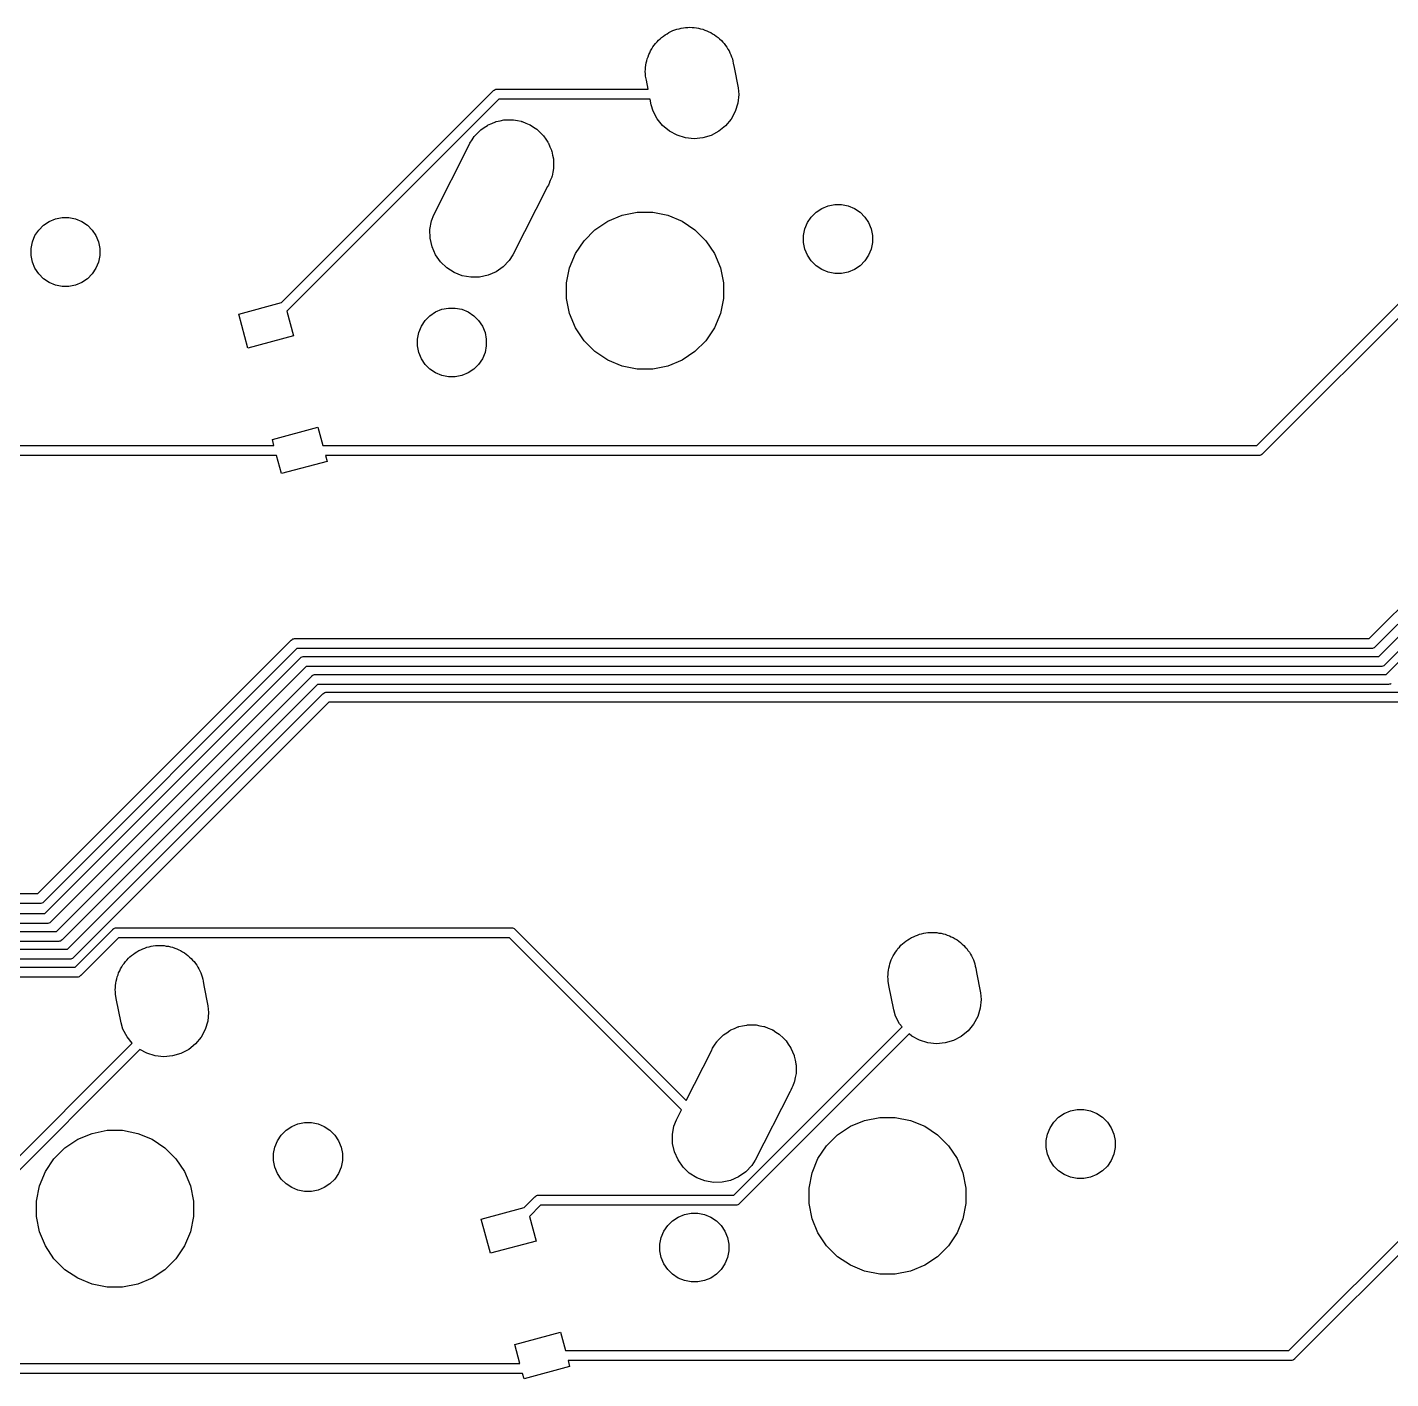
# Model space of a CAD drawing. Extents: x -662 to -203, y -195 to -58.
# Drawn here: x -333.29 to -298.64, y -94.93 to -60.59 of the extents above; entities that cross this region are included whole.
import ezdxf

# ---------------------------------------------------------------- set-up
doc = ezdxf.new("R2010")
doc.units = 0
doc.layers.add('BLACK', color=7, linetype='CONTINUOUS')

msp = doc.modelspace()

# ---------------------------------------------------------------- linework, layer by layer
at = {"layer": 'BLACK', "linetype": 'CONTINUOUS'}
for p, q in [((-316.784, -60.6357), (-316.728, -60.6245)), ((-316.728, -60.6245), (-316.673, -60.6081)), ((-316.673, -60.6081), (-316.62, -60.603)), ((-316.62, -60.603), (-316.567, -60.5925)), ((-316.567, -60.5925), (-316.51, -60.5925)), ((-316.51, -60.5925), (-316.452, -60.5871)), ((-316.452, -60.5871), (-316.399, -60.5925)), ((-316.399, -60.5925), (-316.345, -60.5925)), ((-316.345, -60.5925), (-316.289, -60.6037)), ((-316.289, -60.6037), (-316.232, -60.6096)), ((-316.232, -60.6096), (-316.181, -60.6253)), ((-316.181, -60.6253), (-316.128, -60.6357)), ((-317.33, -61.0004), (-317.289, -60.9597)), ((-317.289, -60.9597), (-317.253, -60.9155)), ((-317.253, -60.9155), (-317.211, -60.8816)), ((-317.211, -60.8816), (-317.173, -60.8437)), ((-317.173, -60.8437), (-317.126, -60.8117)), ((-317.126, -60.8117), (-317.081, -60.7755)), ((-317.081, -60.7755), (-317.034, -60.7503)), ((-317.034, -60.7503), (-316.989, -60.7206)), ((-316.989, -60.7206), (-316.936, -60.6986)), ((-316.936, -60.6986), (-316.885, -60.6717)), ((-316.885, -60.6717), (-316.834, -60.6563)), ((-316.834, -60.6563), (-316.784, -60.6357)), ((-316.128, -60.6357), (-316.075, -60.6577)), ((-316.075, -60.6577), (-316.02, -60.6746)), ((-316.02, -60.6746), (-315.973, -60.7)), ((-315.973, -60.7), (-315.923, -60.7206)), ((-315.923, -60.7206), (-315.876, -60.7525)), ((-315.876, -60.7525), (-315.825, -60.7797)), ((-315.825, -60.7797), (-315.784, -60.8139)), ((-315.784, -60.8139), (-315.739, -60.8437)), ((-315.739, -60.8437), (-315.698, -60.8843)), ((-315.698, -60.8843), (-315.654, -60.9209)), ((-315.654, -60.9209), (-315.62, -60.9625)), ((-315.62, -60.9625), (-315.582, -61.0004)), ((-317.516, -61.3363), (-317.499, -61.2814)), ((-317.499, -61.2814), (-317.474, -61.2342)), ((-317.474, -61.2342), (-317.453, -61.1846)), ((-317.453, -61.1846), (-317.421, -61.1369)), ((-317.421, -61.1369), (-317.394, -61.0863)), ((-317.394, -61.0863), (-317.36, -61.0449)), ((-317.36, -61.0449), (-317.33, -61.0004)), ((-315.582, -61.0004), (-315.55, -61.0482)), ((-315.55, -61.0482), (-315.514, -61.0927)), ((-315.514, -61.0927), (-315.489, -61.14)), ((-315.489, -61.14), (-315.459, -61.1846)), ((-315.459, -61.1846), (-315.437, -61.2377)), ((-315.437, -61.2377), (-315.41, -61.2885)), ((-315.41, -61.2885), (-315.395, -61.3398)), ((-317.587, -61.7137), (-317.581, -61.6603)), ((-317.581, -61.6067), (-317.57, -61.5503)), ((-317.581, -61.6603), (-317.581, -61.6067)), ((-317.57, -61.5503), (-317.564, -61.4932)), ((-317.564, -61.4932), (-317.548, -61.442)), ((-317.548, -61.442), (-317.538, -61.3894)), ((-317.538, -61.3894), (-317.516, -61.3363)), ((-315.395, -61.3398), (-315.374, -61.3894)), ((-315.374, -61.3894), (-315.363, -61.4457)), ((-315.363, -61.4457), (-315.363, -61.4476)), ((-315.363, -61.4476), (-315.353, -61.4996)), ((-315.353, -61.4996), (-315.331, -61.6067)), ((-315.331, -61.6067), (-315.331, -61.6087)), ((-315.331, -61.6087), (-315.23, -62.1266)), ((-317.581, -61.7709), (-317.587, -61.7137)), ((-317.581, -61.8283), (-317.581, -61.7709)), ((-317.56, -61.9353), (-317.581, -61.8283)), ((-317.516, -62.1611), (-317.56, -61.9353)), ((-326.831, -67.5826), (-321.451, -62.2027)), ((-321.451, -62.2027), (-321.447, -62.1979)), ((-321.447, -62.1979), (-321.428, -62.182)), ((-321.428, -62.182), (-321.406, -62.1702)), ((-321.406, -62.1702), (-321.382, -62.1629)), ((-321.382, -62.1629), (-321.357, -62.1605)), ((-321.357, -62.1605), (-321.351, -62.1611)), ((-321.351, -62.1611), (-317.516, -62.1611)), ((-315.214, -62.292), (-315.237, -62.5124)), ((-315.23, -62.1266), (-315.214, -62.292)), ((-321.305, -62.4151), (-326.695, -67.805)), ((-317.466, -62.4151), (-321.305, -62.4151)), ((-317.438, -62.5581), (-317.466, -62.4151)), ((-317.391, -62.7171), (-317.438, -62.5581)), ((-315.237, -62.5124), (-315.302, -62.7243)), ((-321.578, -63.0682), (-321.487, -63.0304)), ((-321.487, -63.0304), (-321.396, -62.9907)), ((-321.396, -62.9907), (-321.384, -62.988)), ((-321.384, -62.988), (-321.373, -62.9834)), ((-321.373, -62.9834), (-321.276, -62.9641)), ((-321.276, -62.9641), (-321.18, -62.9428)), ((-321.18, -62.9428), (-321.168, -62.9425)), ((-321.168, -62.9425), (-321.156, -62.9402)), ((-321.156, -62.9402), (-321.057, -62.9402)), ((-321.057, -62.9402), (-320.958, -62.9381)), ((-320.958, -62.9381), (-320.946, -62.9402)), ((-320.946, -62.9402), (-320.934, -62.9402)), ((-320.934, -62.9402), (-320.837, -62.9595)), ((-320.837, -62.9595), (-320.74, -62.9766)), ((-320.74, -62.9766), (-320.729, -62.981)), ((-320.729, -62.981), (-320.717, -62.9834)), ((-320.717, -62.9834), (-320.625, -63.0212)), ((-320.625, -63.0212), (-320.534, -63.057)), ((-320.534, -63.057), (-320.523, -63.0636)), ((-317.287, -62.9129), (-317.391, -62.7171)), ((-317.147, -63.0847), (-317.287, -62.9129)), ((-315.407, -62.9193), (-315.548, -63.0902)), ((-315.302, -62.7243), (-315.407, -62.9193)), ((-321.987, -63.4501), (-321.934, -63.3669)), ((-321.934, -63.3669), (-321.926, -63.3581)), ((-321.926, -63.3581), (-321.919, -63.348)), ((-321.919, -63.348), (-321.849, -63.2781)), ((-321.849, -63.2781), (-321.781, -63.2068)), ((-321.781, -63.2068), (-321.771, -63.1999)), ((-321.771, -63.1999), (-321.762, -63.1913)), ((-321.762, -63.1913), (-321.68, -63.1364)), ((-321.68, -63.1364), (-321.599, -63.0798)), ((-321.599, -63.0798), (-321.588, -63.0749)), ((-321.588, -63.0749), (-321.578, -63.0682)), ((-320.523, -63.0636), (-320.512, -63.0682)), ((-320.512, -63.0682), (-320.43, -63.1231)), ((-320.43, -63.1231), (-320.347, -63.1762)), ((-320.347, -63.1762), (-320.338, -63.1846)), ((-320.338, -63.1846), (-320.328, -63.1913)), ((-320.328, -63.1913), (-320.258, -63.2612)), ((-320.258, -63.2612), (-320.187, -63.3295)), ((-320.187, -63.3295), (-320.18, -63.3394)), ((-320.18, -63.3394), (-320.171, -63.348)), ((-320.171, -63.348), (-320.116, -63.4302)), ((-316.976, -63.2259), (-317.147, -63.0847)), ((-316.781, -63.331), (-316.976, -63.2259)), ((-316.569, -63.3961), (-316.781, -63.331)), ((-316.349, -63.4185), (-316.569, -63.3961)), ((-316.128, -63.3976), (-316.349, -63.4185)), ((-315.916, -63.334), (-316.128, -63.3976)), ((-315.72, -63.2302), (-315.916, -63.334)), ((-315.548, -63.0902), (-315.72, -63.2302)), ((-322.961, -65.3548), (-322.068, -63.5947)), ((-322.068, -63.5947), (-322.042, -63.5323)), ((-322.042, -63.5323), (-321.987, -63.4501)), ((-320.116, -63.4302), (-320.06, -63.5111)), ((-320.06, -63.5111), (-320.055, -63.5222)), ((-320.055, -63.5222), (-320.048, -63.5323)), ((-320.048, -63.5323), (-320.01, -63.6236)), ((-320.01, -63.6236), (-319.97, -63.714)), ((-319.97, -63.714), (-319.968, -63.7258)), ((-319.968, -63.7258), (-319.963, -63.737)), ((-319.963, -63.737), (-319.944, -63.8339)), ((-319.944, -63.8339), (-319.923, -63.9303)), ((-319.923, -63.9303), (-319.922, -63.9425)), ((-319.922, -63.9425), (-319.92, -63.9544)), ((-319.92, -63.9544), (-319.92, -64.0531)), ((-319.92, -64.0531), (-319.918, -64.1519)), ((-319.963, -64.3933), (-320.001, -64.4845)), ((-319.961, -64.3814), (-319.963, -64.3933)), ((-319.956, -64.3701), (-319.961, -64.3814)), ((-319.939, -64.2728), (-319.956, -64.3701)), ((-319.92, -64.176), (-319.939, -64.2728)), ((-319.918, -64.1519), (-319.92, -64.1638)), ((-319.92, -64.1638), (-319.92, -64.176)), ((-320.072, -64.6342), (-320.954, -66.3727)), ((-320.048, -64.5981), (-320.072, -64.6342)), ((-320.022, -64.5356), (-320.048, -64.5981)), ((-320.017, -64.5249), (-320.022, -64.5356)), ((-320.001, -64.4845), (-320.017, -64.5249)), ((-313.102, -65.1916), (-312.943, -65.1256)), ((-312.943, -65.1256), (-312.774, -65.092)), ((-312.774, -65.092), (-312.602, -65.092)), ((-312.602, -65.092), (-312.433, -65.1256)), ((-312.433, -65.1256), (-312.274, -65.1916)), ((-332.736, -65.5219), (-332.577, -65.4559)), ((-332.577, -65.4559), (-332.408, -65.4223)), ((-332.408, -65.4223), (-332.235, -65.4223)), ((-332.235, -65.4223), (-332.066, -65.4559)), ((-332.066, -65.4559), (-331.907, -65.5219)), ((-323.021, -65.5095), (-322.961, -65.3548)), ((-318.539, -65.5148), (-318.176, -65.3645)), ((-318.176, -65.3645), (-317.791, -65.2879)), ((-317.791, -65.2879), (-317.399, -65.2879)), ((-317.399, -65.2879), (-317.013, -65.3645)), ((-317.013, -65.3645), (-316.65, -65.5148)), ((-313.463, -65.5526), (-313.368, -65.4092)), ((-313.368, -65.4092), (-313.246, -65.2874)), ((-313.246, -65.2874), (-313.102, -65.1916)), ((-312.274, -65.1916), (-312.13, -65.2874)), ((-312.13, -65.2874), (-312.008, -65.4092)), ((-312.008, -65.4092), (-311.913, -65.5526)), ((-333.097, -65.8828), (-333.001, -65.7395)), ((-333.001, -65.7395), (-332.879, -65.6176)), ((-332.879, -65.6176), (-332.736, -65.5219)), ((-331.907, -65.5219), (-331.764, -65.6176)), ((-331.764, -65.6176), (-331.642, -65.7395)), ((-331.642, -65.7395), (-331.546, -65.8828)), ((-323.06, -65.7277), (-323.021, -65.5095)), ((-323.055, -65.9493), (-323.06, -65.7277)), ((-319.144, -66.0108), (-318.866, -65.7331)), ((-318.866, -65.7331), (-318.539, -65.5148)), ((-316.65, -65.5148), (-316.324, -65.7331)), ((-316.324, -65.7331), (-316.046, -66.0108)), ((-313.563, -65.8808), (-313.529, -65.7118)), ((-313.529, -65.7118), (-313.463, -65.5526)), ((-311.913, -65.5526), (-311.847, -65.7118)), ((-311.847, -65.7118), (-311.813, -65.8808)), ((-333.196, -66.2111), (-333.163, -66.0421)), ((-333.163, -66.0421), (-333.097, -65.8828)), ((-331.546, -65.8828), (-331.48, -66.0421)), ((-331.48, -66.0421), (-331.446, -66.2111)), ((-323.007, -66.1657), (-323.055, -65.9493)), ((-322.918, -66.3685), (-323.007, -66.1657)), ((-319.362, -66.3374), (-319.144, -66.0108)), ((-316.046, -66.0108), (-315.828, -66.3374)), ((-313.563, -66.0532), (-313.563, -65.8808)), ((-313.529, -66.2222), (-313.563, -66.0532)), ((-311.813, -66.0532), (-311.847, -66.2222)), ((-311.813, -65.8808), (-311.813, -66.0532)), ((-333.196, -66.3835), (-333.196, -66.2111)), ((-333.163, -66.5525), (-333.196, -66.3835)), ((-331.446, -66.3835), (-331.48, -66.5525)), ((-331.446, -66.2111), (-331.446, -66.3835)), ((-322.791, -66.5501), (-322.918, -66.3685)), ((-321.043, -66.5128), (-321.197, -66.6728)), ((-320.954, -66.3727), (-321.043, -66.5128)), ((-319.512, -66.7002), (-319.362, -66.3374)), ((-315.828, -66.3374), (-315.678, -66.7002)), ((-313.463, -66.3815), (-313.529, -66.2222)), ((-313.368, -66.5248), (-313.463, -66.3815)), ((-311.913, -66.3815), (-312.008, -66.5248)), ((-311.847, -66.2222), (-311.913, -66.3815)), ((-302.046, -71.2138), (-297.24, -66.4086)), ((-296.911, -66.4382), (-301.899, -71.4262)), ((-333.097, -66.7118), (-333.163, -66.5525)), ((-333.001, -66.8551), (-333.097, -66.7118)), ((-332.879, -66.977), (-333.001, -66.8551)), ((-331.642, -66.8551), (-331.764, -66.977)), ((-331.546, -66.7118), (-331.642, -66.8551)), ((-331.48, -66.5525), (-331.546, -66.7118)), ((-322.631, -66.7034), (-322.791, -66.5501)), ((-322.444, -66.8226), (-322.631, -66.7034)), ((-322.237, -66.903), (-322.444, -66.8226)), ((-321.378, -66.7998), (-321.581, -66.889)), ((-321.197, -66.6728), (-321.378, -66.7998)), ((-319.589, -67.0854), (-319.512, -66.7002)), ((-315.678, -66.7002), (-315.601, -67.0854)), ((-313.246, -66.6467), (-313.368, -66.5248)), ((-313.102, -66.7424), (-313.246, -66.6467)), ((-312.943, -66.8084), (-313.102, -66.7424)), ((-312.774, -66.842), (-312.943, -66.8084)), ((-312.602, -66.842), (-312.774, -66.842)), ((-312.433, -66.8084), (-312.602, -66.842)), ((-312.274, -66.7424), (-312.433, -66.8084)), ((-312.13, -66.6467), (-312.274, -66.7424)), ((-312.008, -66.5248), (-312.13, -66.6467)), ((-332.736, -67.0727), (-332.879, -66.977)), ((-332.577, -67.1387), (-332.736, -67.0727)), ((-332.408, -67.1723), (-332.577, -67.1387)), ((-332.235, -67.1723), (-332.408, -67.1723)), ((-332.066, -67.1387), (-332.235, -67.1723)), ((-331.907, -67.0727), (-332.066, -67.1387)), ((-331.764, -66.977), (-331.907, -67.0727)), ((-322.019, -66.9416), (-322.237, -66.903)), ((-321.798, -66.9368), (-322.019, -66.9416)), ((-321.581, -66.889), (-321.798, -66.9368)), ((-319.589, -67.4782), (-319.589, -67.0854)), ((-315.601, -67.0854), (-315.601, -67.4782)), ((-319.512, -67.8634), (-319.589, -67.4782)), ((-315.601, -67.4782), (-315.678, -67.8634)), ((-327.918, -67.8739), (-326.831, -67.5826)), ((-327.685, -68.7433), (-327.918, -67.8739)), ((-326.695, -67.805), (-326.526, -68.4327)), ((-323.06, -67.917), (-322.916, -67.8212)), ((-322.916, -67.8212), (-322.757, -67.7552)), ((-322.757, -67.7552), (-322.588, -67.7216)), ((-322.588, -67.7216), (-322.416, -67.7216)), ((-322.416, -67.7216), (-322.247, -67.7552)), ((-322.247, -67.7552), (-322.087, -67.8212)), ((-322.087, -67.8212), (-321.944, -67.917)), ((-319.362, -68.2263), (-319.512, -67.8634)), ((-315.678, -67.8634), (-315.828, -68.2263)), ((-323.343, -68.3414), (-323.277, -68.1822)), ((-323.277, -68.1822), (-323.181, -68.0388)), ((-323.181, -68.0388), (-323.06, -67.917)), ((-321.944, -67.917), (-321.822, -68.0388)), ((-321.822, -68.0388), (-321.726, -68.1822)), ((-321.726, -68.1822), (-321.66, -68.3414)), ((-319.144, -68.5529), (-319.362, -68.2263)), ((-315.828, -68.2263), (-316.046, -68.5529)), ((-326.526, -68.4327), (-327.685, -68.7433)), ((-323.377, -68.5104), (-323.343, -68.3414)), ((-323.377, -68.6828), (-323.377, -68.5104)), ((-321.66, -68.3414), (-321.627, -68.5104)), ((-321.627, -68.5104), (-321.627, -68.6828)), ((-318.866, -68.8306), (-319.144, -68.5529)), ((-316.046, -68.5529), (-316.324, -68.8306)), ((-323.343, -68.8518), (-323.377, -68.6828)), ((-323.277, -69.0111), (-323.343, -68.8518)), ((-321.66, -68.8518), (-321.726, -69.0111)), ((-321.627, -68.6828), (-321.66, -68.8518)), ((-318.539, -69.0488), (-318.866, -68.8306)), ((-316.324, -68.8306), (-316.65, -69.0488)), ((-323.181, -69.1544), (-323.277, -69.0111)), ((-323.06, -69.2763), (-323.181, -69.1544)), ((-322.916, -69.372), (-323.06, -69.2763)), ((-321.944, -69.2763), (-322.087, -69.372)), ((-321.822, -69.1544), (-321.944, -69.2763)), ((-321.726, -69.0111), (-321.822, -69.1544)), ((-318.176, -69.1991), (-318.539, -69.0488)), ((-317.791, -69.2757), (-318.176, -69.1991)), ((-317.399, -69.2757), (-317.791, -69.2757)), ((-317.013, -69.1991), (-317.399, -69.2757)), ((-316.65, -69.0488), (-317.013, -69.1991)), ((-322.757, -69.438), (-322.916, -69.372)), ((-322.588, -69.4716), (-322.757, -69.438)), ((-322.416, -69.4716), (-322.588, -69.4716)), ((-322.247, -69.438), (-322.416, -69.4716)), ((-322.087, -69.372), (-322.247, -69.438)), ((-327.064, -71.0615), (-325.905, -70.7509)), ((-325.905, -70.7509), (-325.781, -71.2138)), ((-345.503, -71.2138), (-327.023, -71.2138)), ((-327.023, -71.2138), (-327.064, -71.0615)), ((-325.781, -71.2138), (-302.046, -71.2138)), ((-326.955, -71.4678), (-345.435, -71.4678)), ((-326.831, -71.9308), (-326.955, -71.4678)), ((-325.672, -71.6202), (-326.831, -71.9308)), ((-301.999, -71.4678), (-325.713, -71.4678)), ((-325.713, -71.4678), (-325.672, -71.6202)), ((-301.993, -71.4685), (-301.999, -71.4678)), ((-301.987, -71.4678), (-301.993, -71.4685)), ((-301.968, -71.466), (-301.987, -71.4678)), ((-301.944, -71.4587), (-301.968, -71.466)), ((-301.922, -71.447), (-301.944, -71.4587)), ((-301.903, -71.4311), (-301.922, -71.447)), ((-301.899, -71.4262), (-301.903, -71.4311)), ((-299.188, -76.1238), (-296.741, -73.6762)), ((-296.594, -73.8886), (-299.042, -76.3362)), ((-298.944, -76.5778), (-296.525, -74.1588)), ((-296.378, -74.3712), (-298.797, -76.7902)), ((-298.756, -77.0318), (-296.337, -74.6128)), ((-333.021, -82.6008), (-326.586, -76.1654)), ((-326.586, -76.1654), (-326.582, -76.1606)), ((-326.582, -76.1606), (-326.562, -76.1447)), ((-326.562, -76.1447), (-326.54, -76.1329)), ((-326.54, -76.1329), (-326.516, -76.1256)), ((-326.516, -76.1256), (-326.498, -76.1238)), ((-326.498, -76.1238), (-326.492, -76.1232)), ((-326.498, -76.1238), (-326.498, -76.1238)), ((-326.492, -76.1232), (-326.485, -76.1238)), ((-326.485, -76.1238), (-299.188, -76.1238)), ((-326.439, -76.3778), (-332.874, -82.8132)), ((-299.142, -76.3778), (-326.439, -76.3778)), ((-299.136, -76.3784), (-299.142, -76.3778)), ((-299.13, -76.3778), (-299.136, -76.3784)), ((-299.111, -76.376), (-299.13, -76.3778)), ((-299.087, -76.3687), (-299.111, -76.376)), ((-299.065, -76.3569), (-299.087, -76.3687)), ((-299.046, -76.341), (-299.065, -76.3569)), ((-299.042, -76.3362), (-299.046, -76.341)), ((-332.844, -83.1091), (-326.354, -76.6194)), ((-326.207, -76.8318), (-332.697, -83.3215)), ((-326.354, -76.6194), (-326.35, -76.6146)), ((-326.35, -76.6146), (-326.331, -76.5987)), ((-326.331, -76.5987), (-326.309, -76.5869)), ((-326.309, -76.5869), (-326.285, -76.5796)), ((-326.285, -76.5796), (-326.266, -76.5778)), ((-326.266, -76.5778), (-326.26, -76.5772)), ((-326.26, -76.5772), (-326.254, -76.5778)), ((-326.254, -76.5778), (-298.944, -76.5778)), ((-298.897, -76.8318), (-326.207, -76.8318)), ((-298.891, -76.8324), (-298.897, -76.8318)), ((-298.885, -76.8318), (-298.891, -76.8324)), ((-298.866, -76.83), (-298.885, -76.8318)), ((-298.842, -76.8227), (-298.866, -76.83)), ((-298.82, -76.8109), (-298.842, -76.8227)), ((-298.801, -76.795), (-298.82, -76.8109)), ((-298.797, -76.7902), (-298.801, -76.795)), ((-332.551, -83.5632), (-326.062, -77.0734)), ((-326.062, -77.0734), (-326.058, -77.0686)), ((-326.058, -77.0686), (-326.038, -77.0527)), ((-326.038, -77.0527), (-326.016, -77.0409)), ((-326.016, -77.0409), (-325.992, -77.0337)), ((-325.992, -77.0337), (-325.974, -77.0318)), ((-325.974, -77.0318), (-325.967, -77.0312)), ((-325.967, -77.0312), (-325.961, -77.0318)), ((-325.961, -77.0318), (-298.756, -77.0318)), ((-298.632, -77.2649), (-298.654, -77.2767)), ((-325.915, -77.2858), (-332.404, -83.7755)), ((-332.267, -84.0172), (-325.777, -77.5274)), ((-298.709, -77.2858), (-325.915, -77.2858)), ((-325.777, -77.5274), (-325.773, -77.5226)), ((-325.773, -77.5226), (-325.754, -77.5067)), ((-325.754, -77.5067), (-325.732, -77.4949)), ((-325.732, -77.4949), (-325.708, -77.4877)), ((-325.708, -77.4877), (-325.689, -77.4858)), ((-325.689, -77.4858), (-325.683, -77.4852)), ((-325.683, -77.4852), (-325.677, -77.4858)), ((-325.677, -77.4858), (-297.552, -77.4858)), ((-298.703, -77.2864), (-298.709, -77.2858)), ((-298.697, -77.2858), (-298.703, -77.2864)), ((-298.678, -77.284), (-298.697, -77.2858)), ((-298.654, -77.2767), (-298.678, -77.284)), ((-325.63, -77.7398), (-332.12, -84.2295)), ((-297.598, -77.7398), (-325.63, -77.7398)), ((-348.126, -82.6008), (-333.021, -82.6008)), ((-332.975, -82.8548), (-348.08, -82.8548)), ((-347.974, -83.1091), (-332.844, -83.1091)), ((-332.969, -82.8554), (-332.975, -82.8548)), ((-332.962, -82.8548), (-332.969, -82.8554)), ((-332.944, -82.853), (-332.962, -82.8548)), ((-332.92, -82.8457), (-332.944, -82.853)), ((-332.898, -82.8339), (-332.92, -82.8457)), ((-332.878, -82.818), (-332.898, -82.8339)), ((-332.874, -82.8132), (-332.878, -82.818)), ((-332.797, -83.3631), (-347.927, -83.3631)), ((-332.791, -83.3638), (-332.797, -83.3631)), ((-332.785, -83.3631), (-332.791, -83.3638)), ((-332.766, -83.3613), (-332.785, -83.3631)), ((-332.742, -83.354), (-332.766, -83.3613)), ((-332.72, -83.3422), (-332.742, -83.354)), ((-332.701, -83.3264), (-332.72, -83.3422)), ((-332.697, -83.3215), (-332.701, -83.3264)), ((-331.115, -83.5067), (-331.096, -83.4908)), ((-331.096, -83.4908), (-331.074, -83.479)), ((-331.074, -83.479), (-331.05, -83.4717)), ((-331.05, -83.4717), (-331.031, -83.4699)), ((-331.031, -83.4699), (-331.025, -83.4693)), ((-331.025, -83.4693), (-331.019, -83.4699)), ((-331.019, -83.4699), (-320.994, -83.4699)), ((-320.994, -83.4699), (-320.988, -83.4693)), ((-320.988, -83.4693), (-320.982, -83.4699)), ((-320.982, -83.4699), (-320.963, -83.4717)), ((-320.963, -83.4717), (-320.939, -83.479)), ((-320.939, -83.479), (-320.917, -83.4908)), ((-320.917, -83.4908), (-320.898, -83.5067)), ((-347.786, -83.5632), (-332.551, -83.5632)), ((-332.505, -83.8172), (-347.739, -83.8172)), ((-332.499, -83.8178), (-332.505, -83.8172)), ((-332.492, -83.8172), (-332.499, -83.8178)), ((-332.474, -83.8153), (-332.492, -83.8172)), ((-332.45, -83.8081), (-332.474, -83.8153)), ((-332.428, -83.7963), (-332.45, -83.8081)), ((-332.408, -83.7804), (-332.428, -83.7963)), ((-332.404, -83.7755), (-332.408, -83.7804)), ((-332.079, -84.4712), (-331.119, -83.5115)), ((-330.972, -83.7239), (-331.932, -84.6836)), ((-331.119, -83.5115), (-331.115, -83.5067)), ((-321.041, -83.7239), (-330.972, -83.7239)), ((-316.667, -88.0978), (-321.041, -83.7239)), ((-320.898, -83.5067), (-320.894, -83.5115)), ((-320.894, -83.5115), (-316.546, -87.8595)), ((-311.048, -83.8827), (-311.01, -83.8448)), ((-311.01, -83.8448), (-310.962, -83.8129)), ((-310.962, -83.8129), (-310.918, -83.7766)), ((-310.918, -83.7766), (-310.871, -83.7515)), ((-310.871, -83.7515), (-310.826, -83.7217)), ((-310.826, -83.7217), (-310.773, -83.6997)), ((-310.773, -83.6997), (-310.722, -83.6728)), ((-310.722, -83.6728), (-310.671, -83.6574)), ((-310.671, -83.6574), (-310.621, -83.6369)), ((-310.621, -83.6369), (-310.565, -83.6256)), ((-310.565, -83.6256), (-310.51, -83.6092)), ((-310.51, -83.6092), (-310.457, -83.6041)), ((-310.457, -83.6041), (-310.404, -83.5936)), ((-310.404, -83.5936), (-310.346, -83.5936)), ((-310.346, -83.5936), (-310.289, -83.5882)), ((-310.289, -83.5882), (-310.236, -83.5936)), ((-310.236, -83.5936), (-310.182, -83.5936)), ((-310.182, -83.5936), (-310.126, -83.6048)), ((-310.126, -83.6048), (-310.069, -83.6107)), ((-310.069, -83.6107), (-310.018, -83.6264)), ((-310.018, -83.6264), (-309.965, -83.6369)), ((-309.965, -83.6369), (-309.912, -83.6589)), ((-309.912, -83.6589), (-309.857, -83.6757)), ((-309.857, -83.6757), (-309.81, -83.7011)), ((-309.81, -83.7011), (-309.76, -83.7217)), ((-309.76, -83.7217), (-309.712, -83.7536)), ((-309.712, -83.7536), (-309.662, -83.7808)), ((-309.662, -83.7808), (-309.621, -83.815)), ((-309.621, -83.815), (-309.576, -83.8448)), ((-309.576, -83.8448), (-309.535, -83.8854)), ((-347.598, -84.0172), (-332.267, -84.0172)), ((-330.682, -84.213), (-330.644, -84.1751)), ((-330.644, -84.1751), (-330.596, -84.1431)), ((-330.596, -84.1431), (-330.551, -84.1068)), ((-330.551, -84.1068), (-330.504, -84.0817)), ((-330.504, -84.0817), (-330.46, -84.0519)), ((-330.46, -84.0519), (-330.406, -84.03)), ((-330.406, -84.03), (-330.356, -84.003)), ((-330.356, -84.003), (-330.304, -83.9877)), ((-330.304, -83.9877), (-330.255, -83.9671)), ((-330.255, -83.9671), (-330.198, -83.9559)), ((-330.198, -83.9559), (-330.143, -83.9394)), ((-330.143, -83.9394), (-330.09, -83.9344)), ((-330.09, -83.9344), (-330.037, -83.9239)), ((-330.037, -83.9239), (-329.98, -83.9239)), ((-329.98, -83.9239), (-329.923, -83.9185)), ((-329.923, -83.9185), (-329.869, -83.9239)), ((-329.869, -83.9239), (-329.816, -83.9239)), ((-329.816, -83.9239), (-329.759, -83.9351)), ((-329.759, -83.9351), (-329.702, -83.9409)), ((-329.702, -83.9409), (-329.651, -83.9567)), ((-329.651, -83.9567), (-329.598, -83.9671)), ((-329.598, -83.9671), (-329.545, -83.9891)), ((-329.545, -83.9891), (-329.49, -84.006)), ((-329.49, -84.006), (-329.443, -84.0314)), ((-329.443, -84.0314), (-329.394, -84.0519)), ((-329.394, -84.0519), (-329.346, -84.0839)), ((-329.346, -84.0839), (-329.295, -84.1111)), ((-329.295, -84.1111), (-329.254, -84.1453)), ((-329.254, -84.1453), (-329.209, -84.1751)), ((-329.209, -84.1751), (-329.169, -84.2157)), ((-311.311, -84.2353), (-311.29, -84.1857)), ((-311.29, -84.1857), (-311.258, -84.138)), ((-311.258, -84.138), (-311.231, -84.0874)), ((-311.231, -84.0874), (-311.197, -84.0461)), ((-311.197, -84.0461), (-311.167, -84.0015)), ((-311.167, -84.0015), (-311.126, -83.9608)), ((-311.126, -83.9608), (-311.09, -83.9166)), ((-311.09, -83.9166), (-311.048, -83.8827)), ((-309.535, -83.8854), (-309.491, -83.922)), ((-309.491, -83.922), (-309.457, -83.9636)), ((-309.457, -83.9636), (-309.419, -84.0015)), ((-309.419, -84.0015), (-309.387, -84.0493)), ((-309.387, -84.0493), (-309.351, -84.0938)), ((-309.351, -84.0938), (-309.326, -84.1411)), ((-309.326, -84.1411), (-309.296, -84.1857)), ((-309.296, -84.1857), (-309.274, -84.2388)), ((-332.221, -84.2712), (-347.551, -84.2712)), ((-347.41, -84.4712), (-332.079, -84.4712)), ((-332.214, -84.2718), (-332.221, -84.2712)), ((-332.208, -84.2712), (-332.214, -84.2718)), ((-332.189, -84.2693), (-332.208, -84.2712)), ((-332.166, -84.2621), (-332.189, -84.2693)), ((-332.143, -84.2503), (-332.166, -84.2621)), ((-332.124, -84.2344), (-332.143, -84.2503)), ((-332.12, -84.2295), (-332.124, -84.2344)), ((-330.944, -84.5656), (-330.924, -84.516)), ((-330.924, -84.516), (-330.892, -84.4682)), ((-330.892, -84.4682), (-330.864, -84.4177)), ((-330.864, -84.4177), (-330.83, -84.3763)), ((-330.83, -84.3763), (-330.8, -84.3318)), ((-330.8, -84.3318), (-330.76, -84.2911)), ((-330.76, -84.2911), (-330.723, -84.2468)), ((-330.723, -84.2468), (-330.682, -84.213)), ((-329.169, -84.2157), (-329.125, -84.2523)), ((-329.125, -84.2523), (-329.091, -84.2938)), ((-329.091, -84.2938), (-329.053, -84.3318)), ((-329.053, -84.3318), (-329.021, -84.3795)), ((-329.021, -84.3795), (-328.985, -84.4241)), ((-328.985, -84.4241), (-328.959, -84.4714)), ((-328.959, -84.4714), (-328.93, -84.516)), ((-328.93, -84.516), (-328.908, -84.5691)), ((-311.407, -84.5515), (-311.401, -84.4943)), ((-311.401, -84.4943), (-311.385, -84.4431)), ((-311.385, -84.4431), (-311.375, -84.3905)), ((-311.375, -84.3905), (-311.353, -84.3374)), ((-311.353, -84.3374), (-311.336, -84.2825)), ((-311.336, -84.2825), (-311.311, -84.2353)), ((-309.274, -84.2388), (-309.247, -84.2896)), ((-309.247, -84.2896), (-309.232, -84.3409)), ((-309.232, -84.3409), (-309.211, -84.3905)), ((-309.211, -84.3905), (-309.2, -84.4468)), ((-309.2, -84.4468), (-309.2, -84.4487)), ((-309.2, -84.4487), (-309.189, -84.5007)), ((-309.189, -84.5007), (-309.168, -84.6078)), ((-332.033, -84.7252), (-347.363, -84.7252)), ((-332.026, -84.7258), (-332.033, -84.7252)), ((-332.02, -84.7252), (-332.026, -84.7258)), ((-332.001, -84.7233), (-332.02, -84.7252)), ((-331.977, -84.7161), (-332.001, -84.7233)), ((-331.955, -84.7043), (-331.977, -84.7161)), ((-331.936, -84.6884), (-331.955, -84.7043)), ((-331.932, -84.6836), (-331.936, -84.6884)), ((-331.052, -84.9381), (-331.04, -84.8817)), ((-331.04, -84.8817), (-331.035, -84.8246)), ((-331.035, -84.8246), (-331.019, -84.7734)), ((-331.019, -84.7734), (-331.008, -84.7208)), ((-331.008, -84.7208), (-330.986, -84.6677)), ((-330.986, -84.6677), (-330.97, -84.6127)), ((-330.97, -84.6127), (-330.944, -84.5656)), ((-328.908, -84.5691), (-328.881, -84.6199)), ((-328.881, -84.6199), (-328.865, -84.6712)), ((-328.865, -84.6712), (-328.845, -84.7208)), ((-328.845, -84.7208), (-328.834, -84.7771)), ((-328.834, -84.7771), (-328.833, -84.779)), ((-328.833, -84.779), (-328.823, -84.831)), ((-328.823, -84.831), (-328.802, -84.9381)), ((-311.424, -84.7148), (-311.418, -84.6614)), ((-311.418, -84.772), (-311.424, -84.7148)), ((-311.418, -84.6078), (-311.407, -84.5515)), ((-311.418, -84.6614), (-311.418, -84.6078)), ((-311.418, -84.8294), (-311.418, -84.772)), ((-311.397, -84.9364), (-311.418, -84.8294)), ((-309.168, -84.6078), (-309.168, -84.6098)), ((-309.168, -84.6098), (-309.067, -85.1277)), ((-331.057, -85.0451), (-331.052, -84.9917)), ((-331.052, -85.1022), (-331.057, -85.0451)), ((-331.052, -84.9917), (-331.052, -84.9381)), ((-331.052, -85.1597), (-331.052, -85.1022)), ((-331.03, -85.2667), (-331.052, -85.1597)), ((-328.802, -84.9381), (-328.802, -84.94)), ((-328.802, -84.94), (-328.7, -85.458)), ((-311.275, -85.5592), (-311.397, -84.9364)), ((-309.067, -85.1277), (-309.051, -85.2931)), ((-330.909, -85.8895), (-331.03, -85.2667)), ((-328.7, -85.458), (-328.685, -85.6233)), ((-311.227, -85.7183), (-311.275, -85.5592)), ((-309.074, -85.5135), (-309.139, -85.7254)), ((-309.051, -85.2931), (-309.074, -85.5135)), ((-330.861, -86.0485), (-330.909, -85.8895)), ((-328.707, -85.8438), (-328.772, -86.0557)), ((-328.685, -85.6233), (-328.707, -85.8438)), ((-311.124, -85.914), (-311.227, -85.7183)), ((-311.062, -85.9899), (-311.124, -85.914)), ((-309.244, -85.9205), (-309.385, -86.0913)), ((-309.139, -85.7254), (-309.244, -85.9205)), ((-330.757, -86.2443), (-330.861, -86.0485)), ((-330.626, -86.4054), (-330.757, -86.2443)), ((-328.877, -86.2507), (-329.019, -86.4216)), ((-328.772, -86.0557), (-328.877, -86.2507)), ((-315.686, -86.2792), (-315.618, -86.208)), ((-315.618, -86.208), (-315.608, -86.201)), ((-315.608, -86.201), (-315.599, -86.1924)), ((-315.599, -86.1924), (-315.517, -86.1375)), ((-315.517, -86.1375), (-315.436, -86.0809)), ((-315.436, -86.0809), (-315.425, -86.0761)), ((-315.425, -86.0761), (-315.415, -86.0693)), ((-315.415, -86.0693), (-315.323, -86.0315)), ((-315.341, -90.2687), (-311.062, -85.9899)), ((-315.323, -86.0315), (-315.233, -85.9918)), ((-315.233, -85.9918), (-315.221, -85.9892)), ((-315.221, -85.9892), (-315.21, -85.9845)), ((-315.21, -85.9845), (-315.113, -85.9652)), ((-310.882, -86.1696), (-315.194, -90.4811)), ((-315.113, -85.9652), (-315.017, -85.9439)), ((-315.017, -85.9439), (-315.005, -85.9436)), ((-315.005, -85.9436), (-314.993, -85.9413)), ((-314.993, -85.9413), (-314.894, -85.9413)), ((-314.894, -85.9413), (-314.795, -85.9392)), ((-314.795, -85.9392), (-314.783, -85.9413)), ((-314.783, -85.9413), (-314.771, -85.9413)), ((-314.771, -85.9413), (-314.674, -85.9606)), ((-314.674, -85.9606), (-314.577, -85.9777)), ((-314.577, -85.9777), (-314.566, -85.9821)), ((-314.566, -85.9821), (-314.554, -85.9845)), ((-314.554, -85.9845), (-314.462, -86.0223)), ((-314.462, -86.0223), (-314.37, -86.0582)), ((-314.37, -86.0582), (-314.36, -86.0647)), ((-314.36, -86.0647), (-314.349, -86.0693)), ((-314.349, -86.0693), (-314.267, -86.1242)), ((-314.267, -86.1242), (-314.184, -86.1773)), ((-314.184, -86.1773), (-314.175, -86.1857)), ((-314.175, -86.1857), (-314.165, -86.1924)), ((-314.165, -86.1924), (-314.095, -86.2623)), ((-314.095, -86.2623), (-314.024, -86.3306)), ((-310.813, -86.227), (-310.882, -86.1696)), ((-310.618, -86.3321), (-310.813, -86.227)), ((-309.557, -86.2313), (-309.753, -86.3351)), ((-309.385, -86.0913), (-309.557, -86.2313)), ((-334.82, -90.599), (-330.626, -86.4054)), ((-330.428, -86.567), (-334.673, -90.8114)), ((-330.251, -86.6624), (-330.428, -86.567)), ((-329.19, -86.5616), (-329.386, -86.6654)), ((-329.019, -86.4216), (-329.19, -86.5616)), ((-316.546, -87.8595), (-315.905, -86.5958)), ((-315.905, -86.5958), (-315.879, -86.5334)), ((-315.879, -86.5334), (-315.824, -86.4512)), ((-315.824, -86.4512), (-315.771, -86.368)), ((-315.771, -86.368), (-315.762, -86.3592)), ((-315.762, -86.3592), (-315.756, -86.3491)), ((-315.756, -86.3491), (-315.686, -86.2792)), ((-314.024, -86.3306), (-314.017, -86.3406)), ((-314.017, -86.3406), (-314.008, -86.3491)), ((-314.008, -86.3491), (-313.953, -86.4313)), ((-313.953, -86.4313), (-313.897, -86.5122)), ((-313.897, -86.5122), (-313.892, -86.5233)), ((-313.892, -86.5233), (-313.885, -86.5334)), ((-313.885, -86.5334), (-313.847, -86.6247)), ((-310.406, -86.3972), (-310.618, -86.3321)), ((-310.185, -86.4197), (-310.406, -86.3972)), ((-309.965, -86.3987), (-310.185, -86.4197)), ((-309.753, -86.3351), (-309.965, -86.3987)), ((-330.039, -86.7275), (-330.251, -86.6624)), ((-329.819, -86.7499), (-330.039, -86.7275)), ((-329.598, -86.729), (-329.819, -86.7499)), ((-329.386, -86.6654), (-329.598, -86.729)), ((-313.847, -86.6247), (-313.807, -86.7151)), ((-313.807, -86.7151), (-313.805, -86.7269)), ((-313.805, -86.7269), (-313.8, -86.7381)), ((-313.8, -86.7381), (-313.781, -86.835)), ((-313.781, -86.835), (-313.759, -86.9315)), ((-313.759, -86.9315), (-313.759, -86.9436)), ((-313.759, -86.9436), (-313.757, -86.9555)), ((-313.757, -86.9555), (-313.757, -87.0543)), ((-313.776, -87.2739), (-313.793, -87.3712)), ((-313.757, -87.1771), (-313.776, -87.2739)), ((-313.757, -87.0543), (-313.755, -87.153)), ((-313.755, -87.153), (-313.757, -87.1649)), ((-313.757, -87.1649), (-313.757, -87.1771)), ((-313.909, -87.6353), (-314.791, -89.3739)), ((-313.885, -87.5992), (-313.909, -87.6353)), ((-313.859, -87.5367), (-313.885, -87.5992)), ((-313.854, -87.526), (-313.859, -87.5367)), ((-313.838, -87.4856), (-313.854, -87.526)), ((-313.8, -87.3944), (-313.838, -87.4856)), ((-313.798, -87.3825), (-313.8, -87.3944)), ((-313.793, -87.3712), (-313.798, -87.3825)), ((-316.798, -88.3559), (-316.667, -88.0978)), ((-312.013, -88.3657), (-311.628, -88.289)), ((-311.628, -88.289), (-311.235, -88.289)), ((-311.235, -88.289), (-310.85, -88.3657)), ((-307.205, -88.4103), (-307.083, -88.2885)), ((-307.083, -88.2885), (-306.939, -88.1927)), ((-306.939, -88.1927), (-306.78, -88.1268)), ((-306.78, -88.1268), (-306.611, -88.0931)), ((-306.611, -88.0931), (-306.439, -88.0931)), ((-306.439, -88.0931), (-306.27, -88.1268)), ((-306.27, -88.1268), (-306.11, -88.1927)), ((-306.11, -88.1927), (-305.967, -88.2885)), ((-305.967, -88.2885), (-305.845, -88.4103)), ((-332.01, -88.8462), (-331.647, -88.6959)), ((-331.647, -88.6959), (-331.262, -88.6193)), ((-331.262, -88.6193), (-330.869, -88.6193)), ((-330.869, -88.6193), (-330.484, -88.6959)), ((-330.484, -88.6959), (-330.121, -88.8462)), ((-326.838, -88.7406), (-326.716, -88.6188)), ((-326.716, -88.6188), (-326.573, -88.523)), ((-326.573, -88.523), (-326.414, -88.457)), ((-326.414, -88.457), (-326.245, -88.4234)), ((-326.245, -88.4234), (-326.072, -88.4234)), ((-326.072, -88.4234), (-325.903, -88.457)), ((-325.903, -88.457), (-325.744, -88.523)), ((-325.744, -88.523), (-325.601, -88.6188)), ((-325.601, -88.6188), (-325.479, -88.7406)), ((-316.896, -88.7288), (-316.858, -88.5106)), ((-316.858, -88.5106), (-316.798, -88.3559)), ((-312.703, -88.7342), (-312.376, -88.516)), ((-312.376, -88.516), (-312.013, -88.3657)), ((-310.85, -88.3657), (-310.487, -88.516)), ((-310.487, -88.516), (-310.161, -88.7342)), ((-307.366, -88.7129), (-307.3, -88.5537)), ((-307.3, -88.5537), (-307.205, -88.4103)), ((-305.845, -88.4103), (-305.749, -88.5537)), ((-305.749, -88.5537), (-305.683, -88.7129)), ((-332.336, -89.0644), (-332.01, -88.8462)), ((-330.121, -88.8462), (-329.794, -89.0644)), ((-327.033, -89.2122), (-327, -89.0432)), ((-327, -89.0432), (-326.934, -88.8839)), ((-326.934, -88.8839), (-326.838, -88.7406)), ((-325.479, -88.7406), (-325.383, -88.8839)), ((-325.383, -88.8839), (-325.317, -89.0432)), ((-325.317, -89.0432), (-325.283, -89.2122)), ((-316.892, -88.9504), (-316.896, -88.7288)), ((-316.844, -89.1668), (-316.892, -88.9504)), ((-313.199, -89.3385), (-312.981, -89.0119)), ((-312.981, -89.0119), (-312.703, -88.7342)), ((-310.161, -88.7342), (-309.883, -89.0119)), ((-309.883, -89.0119), (-309.665, -89.3385)), ((-307.4, -88.8819), (-307.366, -88.7129)), ((-307.4, -89.0543), (-307.4, -88.8819)), ((-305.683, -88.7129), (-305.65, -88.8819)), ((-305.65, -88.8819), (-305.65, -89.0543)), ((-332.832, -89.6687), (-332.614, -89.3422)), ((-332.614, -89.3422), (-332.336, -89.0644)), ((-329.794, -89.0644), (-329.517, -89.3422)), ((-329.517, -89.3422), (-329.298, -89.6687)), ((-327.033, -89.3846), (-327.033, -89.2122)), ((-327, -89.5536), (-327.033, -89.3846)), ((-325.283, -89.3846), (-325.317, -89.5536)), ((-325.283, -89.2122), (-325.283, -89.3846)), ((-316.755, -89.3696), (-316.844, -89.1668)), ((-316.628, -89.5512), (-316.755, -89.3696)), ((-314.791, -89.3739), (-314.88, -89.5139)), ((-313.349, -89.7013), (-313.199, -89.3385)), ((-309.665, -89.3385), (-309.514, -89.7013)), ((-307.366, -89.2234), (-307.4, -89.0543)), ((-307.3, -89.3826), (-307.366, -89.2234)), ((-307.205, -89.5259), (-307.3, -89.3826)), ((-305.749, -89.3826), (-305.845, -89.5259)), ((-305.683, -89.2234), (-305.749, -89.3826)), ((-305.65, -89.0543), (-305.683, -89.2234)), ((-332.983, -90.0316), (-332.832, -89.6687)), ((-329.298, -89.6687), (-329.148, -90.0316)), ((-326.934, -89.7129), (-327, -89.5536)), ((-326.838, -89.8562), (-326.934, -89.7129)), ((-325.383, -89.7129), (-325.479, -89.8562)), ((-325.317, -89.5536), (-325.383, -89.7129)), ((-316.468, -89.7045), (-316.628, -89.5512)), ((-316.281, -89.8237), (-316.468, -89.7045)), ((-315.034, -89.6739), (-315.215, -89.8009)), ((-314.88, -89.5139), (-315.034, -89.6739)), ((-313.426, -90.0865), (-313.349, -89.7013)), ((-309.514, -89.7013), (-309.438, -90.0865)), ((-307.083, -89.6478), (-307.205, -89.5259)), ((-306.939, -89.7435), (-307.083, -89.6478)), ((-305.967, -89.6478), (-306.11, -89.7435)), ((-305.845, -89.5259), (-305.967, -89.6478)), ((-333.059, -90.4168), (-332.983, -90.0316)), ((-329.148, -90.0316), (-329.071, -90.4168)), ((-326.716, -89.9781), (-326.838, -89.8562)), ((-326.573, -90.0738), (-326.716, -89.9781)), ((-326.414, -90.1398), (-326.573, -90.0738)), ((-325.744, -90.0738), (-325.903, -90.1398)), ((-325.601, -89.9781), (-325.744, -90.0738)), ((-325.479, -89.8562), (-325.601, -89.9781)), ((-316.074, -89.9041), (-316.281, -89.8237)), ((-315.856, -89.9427), (-316.074, -89.9041)), ((-315.635, -89.938), (-315.856, -89.9427)), ((-315.418, -89.8901), (-315.635, -89.938)), ((-315.215, -89.8009), (-315.418, -89.8901)), ((-306.78, -89.8095), (-306.939, -89.7435)), ((-306.611, -89.8431), (-306.78, -89.8095)), ((-306.439, -89.8431), (-306.611, -89.8431)), ((-306.27, -89.8095), (-306.439, -89.8431)), ((-306.11, -89.7435), (-306.27, -89.8095)), ((-333.059, -90.8096), (-333.059, -90.4168)), ((-329.071, -90.4168), (-329.071, -90.8096)), ((-326.245, -90.1734), (-326.414, -90.1398)), ((-326.072, -90.1734), (-326.245, -90.1734)), ((-325.903, -90.1398), (-326.072, -90.1734)), ((-320.668, -90.5837), (-320.395, -90.3103)), ((-320.395, -90.3103), (-320.391, -90.3055)), ((-320.391, -90.3055), (-320.371, -90.2896)), ((-320.371, -90.2896), (-320.349, -90.2778)), ((-320.349, -90.2778), (-320.325, -90.2706)), ((-320.325, -90.2706), (-320.307, -90.2687)), ((-320.307, -90.2687), (-320.301, -90.2681)), ((-320.301, -90.2681), (-320.294, -90.2687)), ((-320.294, -90.2687), (-315.341, -90.2687)), ((-313.426, -90.4793), (-313.426, -90.0865)), ((-309.438, -90.0865), (-309.438, -90.4793)), ((-301.234, -94.215), (-297.24, -90.2211)), ((-296.911, -90.2507), (-301.087, -94.4273)), ((-321.755, -90.875), (-320.668, -90.5837)), ((-320.248, -90.5227), (-320.531, -90.8062)), ((-315.294, -90.5227), (-320.248, -90.5227)), ((-316.753, -90.8223), (-316.594, -90.7564)), ((-316.594, -90.7564), (-316.425, -90.7227)), ((-316.425, -90.7227), (-316.252, -90.7227)), ((-316.252, -90.7227), (-316.083, -90.7564)), ((-316.083, -90.7564), (-315.924, -90.8223)), ((-315.288, -90.5233), (-315.294, -90.5227)), ((-315.282, -90.5227), (-315.288, -90.5233)), ((-315.263, -90.5209), (-315.282, -90.5227)), ((-315.239, -90.5136), (-315.263, -90.5209)), ((-315.217, -90.5018), (-315.239, -90.5136)), ((-315.198, -90.486), (-315.217, -90.5018)), ((-315.194, -90.4811), (-315.198, -90.486)), ((-313.349, -90.8645), (-313.426, -90.4793)), ((-309.438, -90.4793), (-309.514, -90.8645)), ((-332.983, -91.1948), (-333.059, -90.8096)), ((-329.071, -90.8096), (-329.148, -91.1948)), ((-321.522, -91.7444), (-321.755, -90.875)), ((-320.531, -90.8062), (-320.363, -91.4338)), ((-317.114, -91.1833), (-317.018, -91.0399)), ((-317.018, -91.0399), (-316.896, -90.9181)), ((-316.896, -90.9181), (-316.753, -90.8223)), ((-315.924, -90.8223), (-315.781, -90.9181)), ((-315.781, -90.9181), (-315.659, -91.0399)), ((-315.659, -91.0399), (-315.563, -91.1833)), ((-313.199, -91.2274), (-313.349, -90.8645)), ((-309.514, -90.8645), (-309.665, -91.2274)), ((-332.832, -91.5577), (-332.983, -91.1948)), ((-329.148, -91.1948), (-329.298, -91.5577)), ((-320.363, -91.4338), (-321.522, -91.7444)), ((-317.214, -91.5115), (-317.18, -91.3425)), ((-317.18, -91.3425), (-317.114, -91.1833)), ((-315.563, -91.1833), (-315.497, -91.3425)), ((-315.497, -91.3425), (-315.464, -91.5115)), ((-312.981, -91.554), (-313.199, -91.2274)), ((-309.665, -91.2274), (-309.883, -91.554)), ((-332.614, -91.8842), (-332.832, -91.5577)), ((-329.298, -91.5577), (-329.517, -91.8842)), ((-317.214, -91.6839), (-317.214, -91.5115)), ((-317.18, -91.853), (-317.214, -91.6839)), ((-315.464, -91.6839), (-315.497, -91.853)), ((-315.464, -91.5115), (-315.464, -91.6839)), ((-312.703, -91.8317), (-312.981, -91.554)), ((-309.883, -91.554), (-310.161, -91.8317)), ((-332.336, -92.162), (-332.614, -91.8842)), ((-332.01, -92.3802), (-332.336, -92.162)), ((-329.794, -92.162), (-330.121, -92.3802)), ((-329.517, -91.8842), (-329.794, -92.162)), ((-317.114, -92.0122), (-317.18, -91.853)), ((-317.018, -92.1555), (-317.114, -92.0122)), ((-316.896, -92.2774), (-317.018, -92.1555)), ((-315.659, -92.1555), (-315.781, -92.2774)), ((-315.563, -92.0122), (-315.659, -92.1555)), ((-315.497, -91.853), (-315.563, -92.0122)), ((-312.376, -92.0499), (-312.703, -91.8317)), ((-312.013, -92.2002), (-312.376, -92.0499)), ((-310.487, -92.0499), (-310.85, -92.2002)), ((-310.161, -91.8317), (-310.487, -92.0499)), ((-331.647, -92.5305), (-332.01, -92.3802)), ((-330.121, -92.3802), (-330.484, -92.5305)), ((-316.753, -92.3731), (-316.896, -92.2774)), ((-316.594, -92.4391), (-316.753, -92.3731)), ((-316.425, -92.4727), (-316.594, -92.4391)), ((-316.252, -92.4727), (-316.425, -92.4727)), ((-316.083, -92.4391), (-316.252, -92.4727)), ((-315.924, -92.3731), (-316.083, -92.4391)), ((-315.781, -92.2774), (-315.924, -92.3731)), ((-311.628, -92.2768), (-312.013, -92.2002)), ((-311.235, -92.2768), (-311.628, -92.2768)), ((-310.85, -92.2002), (-311.235, -92.2768)), ((-331.262, -92.6071), (-331.647, -92.5305)), ((-330.869, -92.6071), (-331.262, -92.6071)), ((-330.484, -92.5305), (-330.869, -92.6071)), ((-320.901, -94.0626), (-319.742, -93.752)), ((-319.742, -93.752), (-319.618, -94.215)), ((-320.772, -94.5452), (-320.901, -94.0626)), ((-319.618, -94.215), (-301.234, -94.215)), ((-339.252, -94.5452), (-320.772, -94.5452)), ((-301.188, -94.469), (-319.55, -94.469)), ((-319.55, -94.469), (-319.509, -94.6213)), ((-301.182, -94.4696), (-301.188, -94.469)), ((-301.175, -94.469), (-301.182, -94.4696)), ((-301.157, -94.4671), (-301.175, -94.469)), ((-301.133, -94.4599), (-301.157, -94.4671)), ((-301.111, -94.4481), (-301.133, -94.4599)), ((-301.091, -94.4322), (-301.111, -94.4481)), ((-301.087, -94.4273), (-301.091, -94.4322)), ((-320.704, -94.7992), (-339.183, -94.7992)), ((-320.668, -94.9319), (-320.704, -94.7992)), ((-319.509, -94.6213), (-320.668, -94.9319))]:
    msp.add_line(p, q, dxfattribs=at)

doc.saveas('drawing.dxf')
